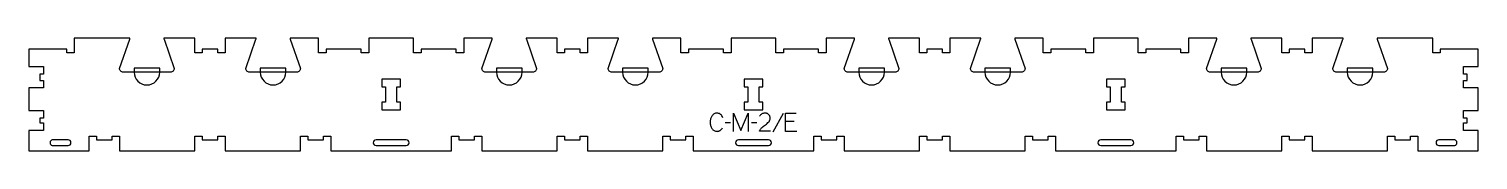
# Model space of a CAD drawing. Extents: x 0 to 2400, y 0 to 186.
import ezdxf

# ---------------------------------------------------------------- set-up
doc = ezdxf.new("R2010")
doc.units = 0
for name, color, linetype in [('1_ANYTOOL_1MMDEEP_LABELS_S', 2, 'CONTINUOUS'), ('3_ANYTOOL_CUTTHROUGH_INSID', 4, 'CONTINUOUS'), ('4_ANYTOOL_CUTTHROUGH_OUTSI', 5, 'CONTINUOUS'), ('5_ANYTOOL_HALF_MILL_9MM_IN', 3, 'CONTINUOUS')]:
    doc.layers.add(name, color=color, linetype=linetype)

msp = doc.modelspace()

# ---------------------------------------------------------------- linework, layer by layer
at = {"layer": '1_ANYTOOL_1MMDEEP_LABELS_S'}
for p, q in [((1249.035719, 61.481471), (1231.850005, 30.710042)), ((1267.121434, 48.024328), (1252.464291, 48.024328)), ((1161.735719, 45.838614), (1152.950005, 45.752899)), ((1205.235719, 45.838614), (1196.450005, 45.752899))]:
    msp.add_line(p, q, dxfattribs=at)
for points in [[(1149.092862, 54.452899, 0.059291), (1147.556701, 57.382316, 0.066881), (1145.342862, 59.831471, 0.04529), (1144.025877, 60.755348, 0.046757), (1142.562505, 61.422542, 0.04633), (1140.922593, 61.826874, 0.037303), (1139.235719, 61.952899, 0.054828), (1136.730079, 61.677314, 0.073548), (1134.387505, 60.779685, 0.073729), (1132.418183, 59.251452, 0.056205), (1130.900005, 57.260042, 0.033355), (1129.678836, 54.870166, 0.034965), (1128.794648, 52.336828, 0.034911), (1128.264621, 49.668821, 0.031589), (1128.092862, 46.952899, 0.032085), (1128.267365, 44.236271, 0.035383), (1128.805362, 41.568971, 0.035431), (1129.703851, 39.033814, 0.033598), (1130.942862, 36.645757, 0.058628), (1132.505063, 34.644871, 0.073381), (1134.526791, 33.126114, 0.072539), (1136.972764, 32.22506, 0.05208), (1139.578577, 31.952899, 0.033243), (1141.019951, 32.048836, 0.042283), (1142.428577, 32.360042, 0.042766), (1143.671273, 32.867132, 0.044269), (1144.807148, 33.581471, 0.055485), (1146.818943, 35.496372, 0.045948), (1148.407148, 37.781471)], [(1227.821434, 31.995757), (1209.521434, 32.038614, -0.034491), (1210.184212, 33.785946, -0.037732), (1211.091077, 35.418971, -0.037744), (1212.230371, 36.893607, -0.03482), (1213.571434, 38.188614, -0.00859), (1216.530659, 40.587197, -0.008791), (1219.571434, 42.881471, 0.020588), (1222.390722, 45.114913, 0.025206), (1224.992862, 47.595757, 0.046908), (1226.013457, 48.896999, 0.051091), (1226.760719, 50.370757, 0.050722), (1227.209452, 52.018931, 0.041139), (1227.350005, 53.724328, 0.039396), (1227.20736, 55.531914, 0.058519), (1226.717862, 57.270757, 0.060358), (1225.927305, 58.677872, 0.061397), (1224.821434, 59.852899, 0.048006), (1223.465477, 60.774859, 0.045901), (1221.960719, 61.427899, 0.045216), (1220.220658, 61.830459, 0.034258), (1218.435719, 61.952899, 0.055622), (1215.801149, 61.658912, 0.079896), (1213.357148, 60.677899, 0.080617), (1211.387761, 59.012199, 0.060287), (1209.950005, 56.852899)]]:
    msp.add_lwpolyline(points, format="xyb", dxfattribs=at)
for points in [[(1166.878577, 31.952899), (1166.878577, 61.952899), (1178.878577, 33.581471), (1190.878577, 61.824328), (1190.878577, 31.952899)], [(1271.407148, 31.952899), (1252.464291, 31.952899), (1252.464291, 61.952899), (1270.292862, 61.952899)]]:
    msp.add_lwpolyline(points, dxfattribs=at)
at = {"layer": '3_ANYTOOL_CUTTHROUGH_INSID'}
for points in [[(609, 105.544253), (615, 105.544253), (615, 118.044253), (584.5, 118.044253), (584.5, 105.544253), (590.5, 105.544253), (590.5, 80.044253), (584.5, 80.044253), (584.5, 67.544253), (615, 67.544253), (615, 80.044253), (609, 80.044253)], [(1209, 105.544253), (1215, 105.544253), (1215, 118.044253), (1184.5, 118.044253), (1184.5, 105.544253), (1190.5, 105.544253), (1190.5, 80.044253), (1184.5, 80.044253), (1184.5, 67.544253), (1215, 67.544253), (1215, 80.044253), (1209, 80.044253)], [(1809, 105.544253), (1815, 105.544253), (1815, 118.044253), (1784.5, 118.044253), (1784.5, 105.544253), (1790.5, 105.544253), (1790.5, 80.044253), (1784.5, 80.044253), (1784.5, 67.544253), (1815, 67.544253), (1815, 80.044253), (1809, 80.044253)]]:
    msp.add_lwpolyline(points, close=True, dxfattribs=at)
for points in [[(64.75, 8.5, 1), (64.75, 18), (39.009651, 18, 0.12263), (37.35456, 17.587875, 0.106401), (36.040385, 16.480762, 0.09127), (35.253336, 14.956608, 0.148392), (35.253336, 11.543392, 0.09127), (36.040385, 10.019238, 0.106401), (37.35456, 8.912125, 0.12263), (39.009651, 8.5)], [(624.75, 8.5, 1), (624.75, 18), (574.75, 18, 1), (574.75, 8.5)], [(1224.75, 8.5, 1), (1224.75, 18), (1174.75, 18, 1), (1174.75, 8.5)], [(1824.75, 8.5, 1), (1824.75, 18), (1774.75, 18, 1), (1774.75, 8.5)], [(2334.75, 8.5), (2360.490349, 8.5, 0.12263), (2362.14544, 8.912125, 0.106401), (2363.459615, 10.019238, 0.09127), (2364.246664, 11.543392, 0.148392), (2364.246664, 14.956608, 0.09127), (2363.459615, 16.480762, 0.106401), (2362.14544, 17.587875, 0.12263), (2360.490349, 18), (2334.75, 18, 1)]]:
    msp.add_lwpolyline(points, format="xyb", close=True, dxfattribs=at)
at = {"layer": '4_ANYTOOL_CUTTHROUGH_OUTSI'}
msp.add_lwpolyline([(1967.191479, 185.5), (1949.75, 185.5), (1920, 185.5), (1920, 161.75, -0.414214), (1919.75, 161.5), (1907.75, 161.5, -0.414214), (1907.5, 161.75), (1907.5, 167.5), (1849.5, 167.5), (1849.5, 161.75, -0.414214), (1849.25, 161.5), (1837.25, 161.5, -0.414214), (1837, 161.75), (1837, 185.5), (1762.5, 185.5), (1762.5, 161.75, -0.414214), (1762.25, 161.5), (1750.25, 161.5, -0.414214), (1750, 161.75), (1750, 167.5), (1692, 167.5), (1692, 161.75, -0.414214), (1691.75, 161.5), (1679.75, 161.5, -0.414214), (1679.5, 161.75), (1679.5, 185.5), (1649.75, 185.5), (1632.308437, 185.5, 0.061784), (1632.543431, 184.10513), (1649.438965, 135.832588, -0.084368), (1649.453, 135.75, -0.414214), (1643.203, 129.5), (1565.203, 129.5, -0.414214), (1558.953, 135.75, -0.084368), (1558.967035, 135.832588), (1575.866148, 184.116195, 0.0608), (1576.097479, 185.5), (1525, 185.5), (1525, 161.75, -0.414214), (1524.75, 161.5), (1512.75, 161.5, -0.414214), (1512.5, 161.75), (1512.5, 167.5), (1487, 167.5), (1487, 161.75, -0.414214), (1486.75, 161.5), (1474.75, 161.5, -0.414214), (1474.5, 161.75), (1474.5, 185.5), (1423.402437, 185.5, 0.061784), (1423.637431, 184.10513), (1440.532965, 135.832588, -0.084368), (1440.547, 135.75, -0.414214), (1434.297, 129.5), (1356.297, 129.5, -0.414214), (1350.047, 135.75, -0.084368), (1350.061035, 135.832588), (1366.960148, 184.116195, 0.0608), (1367.191479, 185.5), (1320, 185.5), (1320, 161.75, -0.414214), (1319.75, 161.5), (1307.75, 161.5, -0.414214), (1307.5, 161.75), (1307.5, 167.5), (1249.5, 167.5), (1249.5, 161.75, -0.414214), (1249.25, 161.5), (1237.25, 161.5, -0.414214), (1237, 161.75), (1237, 185.5), (1162.5, 185.5), (1162.5, 161.75, -0.414214), (1162.25, 161.5), (1150.25, 161.5, -0.414214), (1150, 161.75), (1150, 167.5), (1092, 167.5), (1092, 161.75, -0.414214), (1091.75, 161.5), (1079.75, 161.5, -0.414214), (1079.5, 161.75), (1079.5, 185.5), (1032.308437, 185.5, 0.061784), (1032.543431, 184.10513), (1049.438965, 135.832588, -0.084368), (1049.453, 135.75, -0.414214), (1043.203, 129.5), (965.203, 129.5, -0.414214), (958.953, 135.75, -0.084368), (958.967035, 135.832588), (975.866148, 184.116195, 0.0608), (976.097479, 185.5), (925, 185.5), (925, 161.75, -0.414214), (924.75, 161.5), (912.75, 161.5, -0.414214), (912.5, 161.75), (912.5, 167.5), (887, 167.5), (887, 161.75, -0.414214), (886.75, 161.5), (874.75, 161.5, -0.414214), (874.5, 161.75), (874.5, 185.5), (823.402437, 185.5, 0.061784), (823.637431, 184.10513), (840.532965, 135.832588, -0.084368), (840.547, 135.75, -0.414214), (834.297, 129.5), (756.297, 129.5, -0.414214), (750.047, 135.75, -0.084368), (750.061035, 135.832588), (766.960148, 184.116195, 0.0608), (767.191479, 185.5), (720, 185.5), (720, 161.75, -0.414214), (719.75, 161.5), (707.75, 161.5, -0.414214), (707.5, 161.75), (707.5, 167.5), (649.5, 167.5), (649.5, 161.75, -0.414214), (649.25, 161.5), (637.25, 161.5, -0.414214), (637, 161.75), (637, 185.5), (562.5, 185.5), (562.5, 161.75, -0.414214), (562.25, 161.5), (550.25, 161.5, -0.414214), (550, 161.75), (550, 167.5), (492, 167.5), (492, 161.75, -0.414214), (491.75, 161.5), (479.75, 161.5, -0.414214), (479.5, 161.75), (479.5, 185.5), (449.75, 185.5), (432.308437, 185.5, 0.061784), (432.543431, 184.10513), (449.438965, 135.832588, -0.084368), (449.453, 135.75, -0.414214), (443.203, 129.5), (365.203, 129.5, -0.414214), (358.953, 135.75, -0.084368), (358.967035, 135.832588), (375.866148, 184.116195, 0.0608), (376.097479, 185.5), (325, 185.5), (325, 161.75, -0.414214), (324.75, 161.5), (312.75, 161.5, -0.414214), (312.5, 161.75), (312.5, 167.5), (287, 167.5), (287, 161.75, -0.414214), (286.75, 161.5), (274.75, 161.5, -0.414214), (274.5, 161.75), (274.5, 185.5), (223.402437, 185.5, 0.061784), (223.637431, 184.10513), (240.532965, 135.832588, -0.084368), (240.547, 135.75, -0.414214), (234.297, 129.5), (156.297, 129.5, -0.414214), (150.047, 135.75, -0.084368), (150.061035, 135.832588), (166.960148, 184.116195, 0.0608), (167.191479, 185.5), (149.75, 185.5), (75, 185.5), (75, 161.75, -0.414214), (74.75, 161.5), (62.75, 161.5, -0.414214), (62.5, 161.75), (62.5, 167.5), (0, 167.5), (0, 139), (23.75, 139, -0.414214), (24, 138.75), (24, 126.75, -0.414214), (23.75, 126.5), (18, 126.5), (18, 116), (23.75, 116, -0.414214), (24, 115.75), (24, 103.75, -0.414214), (23.75, 103.5), (0, 103.5), (0, 66.089), (23.75, 66.089, -0.414214), (24, 65.839), (24, 53.839, -0.414214), (23.75, 53.589), (18, 53.589), (18, 46), (23.75, 46, -0.414214), (24, 45.75), (24, 33.75, -0.414214), (23.75, 33.5), (0, 33.5), (0, 0), (99.5, 0), (99.5, 23.75, -0.414214), (99.75, 24), (111.75, 24, -0.414214), (112, 23.75), (112, 18), (137.5, 18), (137.5, 23.75, -0.414214), (137.75, 24), (149.75, 24, -0.414214), (150, 23.75), (150, 0), (274.5, 0), (274.5, 23.75, -0.414214), (274.75, 24), (286.75, 24, -0.414214), (287, 23.75), (287, 18), (312.5, 18), (312.5, 23.75, -0.414214), (312.75, 24), (324.75, 24, -0.414214), (325, 23.75), (325, 0), (449.5, 0), (449.5, 23.75, -0.414214), (449.75, 24), (461.75, 24, -0.414214), (462, 23.75), (462, 18), (487.5, 18), (487.5, 23.75, -0.414214), (487.75, 24), (499.75, 24, -0.414214), (500, 23.75), (500, 0), (699.5, 0), (699.5, 23.75, -0.414214), (699.75, 24), (711.75, 24, -0.414214), (712, 23.75), (712, 18), (737.5, 18), (737.5, 23.75, -0.414214), (737.75, 24), (749.75, 24, -0.414214), (750, 23.75), (750, 0), (874.5, 0), (874.5, 23.75, -0.414214), (874.75, 24), (886.75, 24, -0.414214), (887, 23.75), (887, 18), (912.5, 18), (912.5, 23.75, -0.414214), (912.75, 24), (924.75, 24, -0.414214), (925, 23.75), (925, 0), (1049.5, 0), (1049.5, 23.75, -0.414214), (1049.75, 24), (1061.75, 24, -0.414214), (1062, 23.75), (1062, 18), (1087.5, 18), (1087.5, 23.75, -0.414214), (1087.75, 24), (1099.75, 24, -0.414214), (1100, 23.75), (1100, 0), (1299.5, 0), (1299.5, 23.75, -0.414214), (1299.75, 24), (1311.75, 24, -0.414214), (1312, 23.75), (1312, 18), (1337.5, 18), (1337.5, 23.75, -0.414214), (1337.75, 24), (1349.75, 24, -0.414214), (1350, 23.75), (1350, 0), (1474.5, 0), (1474.5, 23.75, -0.414214), (1474.75, 24), (1486.75, 24, -0.414214), (1487, 23.75), (1487, 18), (1512.5, 18), (1512.5, 23.75, -0.414214), (1512.75, 24), (1524.75, 24, -0.414214), (1525, 23.75), (1525, 0), (1649.5, 0), (1649.5, 23.75, -0.414214), (1649.75, 24), (1661.75, 24, -0.414214), (1662, 23.75), (1662, 18), (1687.5, 18), (1687.5, 23.75, -0.414214), (1687.75, 24), (1699.75, 24, -0.414214), (1700, 23.75), (1700, 0), (1899.5, 0), (1899.5, 23.75, -0.414214), (1899.75, 24), (1911.75, 24, -0.414214), (1912, 23.75), (1912, 18), (1937.5, 18), (1937.5, 23.75, -0.414214), (1937.75, 24), (1949.75, 24, -0.414214), (1950, 23.75), (1950, 0), (2074.5, 0), (2074.5, 23.75, -0.414214), (2074.75, 24), (2086.75, 24, -0.414214), (2087, 23.75), (2087, 18), (2112.5, 18), (2112.5, 23.75, -0.414214), (2112.75, 24), (2124.75, 24, -0.414214), (2125, 23.75), (2125, 0), (2249.5, 0), (2249.5, 23.75, -0.414214), (2249.75, 24), (2261.75, 24, -0.414214), (2262, 23.75), (2262, 18), (2287.5, 18), (2287.5, 23.75, -0.414214), (2287.75, 24), (2299.75, 24, -0.414214), (2300, 23.75), (2300, 0), (2399.5, 0), (2399.5, 33.5), (2375.75, 33.5, -0.414214), (2375.5, 33.75), (2375.5, 45.75, -0.414214), (2375.75, 46), (2381.5, 46), (2381.5, 53.589), (2375.75, 53.589, -0.414214), (2375.5, 53.839), (2375.5, 65.839, -0.414214), (2375.75, 66.089), (2399.5, 66.089), (2399.5, 103.5), (2375.75, 103.5, -0.414214), (2375.5, 103.75), (2375.5, 115.75, -0.414214), (2375.75, 116), (2381.5, 116), (2381.5, 126.5), (2375.75, 126.5, -0.414214), (2375.5, 126.75), (2375.5, 138.75, -0.414214), (2375.75, 139), (2399.5, 139), (2399.5, 167.5), (2337, 167.5), (2337, 161.75, -0.414214), (2336.75, 161.5), (2324.75, 161.5, -0.414214), (2324.5, 161.75), (2324.5, 185.5), (2249.75, 185.5), (2232.308437, 185.5, 0.061784), (2232.543431, 184.10513), (2249.438965, 135.832588, -0.084368), (2249.453, 135.75, -0.414214), (2243.203, 129.5), (2165.203, 129.5, -0.414214), (2158.953, 135.75, -0.084368), (2158.967035, 135.832588), (2175.866148, 184.116195, 0.0608), (2176.097479, 185.5), (2125, 185.5), (2125, 161.75, -0.414214), (2124.75, 161.5), (2112.75, 161.5, -0.414214), (2112.5, 161.75), (2112.5, 167.5), (2087, 167.5), (2087, 161.75, -0.414214), (2086.75, 161.5), (2074.75, 161.5, -0.414214), (2074.5, 161.75), (2074.5, 185.5), (2023.402437, 185.5, 0.061784), (2023.637431, 184.10513), (2040.532965, 135.832588, -0.084368), (2040.547, 135.75, -0.414214), (2034.297, 129.5), (1956.297, 129.5, -0.414214), (1950.047, 135.75, -0.084368), (1950.061035, 135.832588), (1966.960148, 184.116195, 0.0608)], format="xyb", close=True, dxfattribs=at)
at = {"layer": '5_ANYTOOL_HALF_MILL_9MM_IN'}
for points in [[(174.047, 129.75, 1), (216.547, 129.75), (216.547, 136), (174.047, 136)], [(382.953, 129.75, 1), (425.453, 129.75), (425.453, 136), (382.953, 136)], [(774.047, 129.75, 1), (816.547, 129.75), (816.547, 136), (774.047, 136)], [(982.953, 129.75, 1), (1025.453, 129.75), (1025.453, 136), (982.953, 136)], [(1374.047, 129.75, 1), (1416.547, 129.75), (1416.547, 136), (1374.047, 136)], [(1582.953, 129.75, 1), (1625.453, 129.75), (1625.453, 136), (1582.953, 136)], [(1974.047, 129.75, 1), (2016.547, 129.75), (2016.547, 136), (1974.047, 136)], [(2182.953, 129.75, 1), (2225.453, 129.75), (2225.453, 136), (2182.953, 136)]]:
    msp.add_lwpolyline(points, format="xyb", close=True, dxfattribs=at)

doc.saveas('drawing.dxf')
